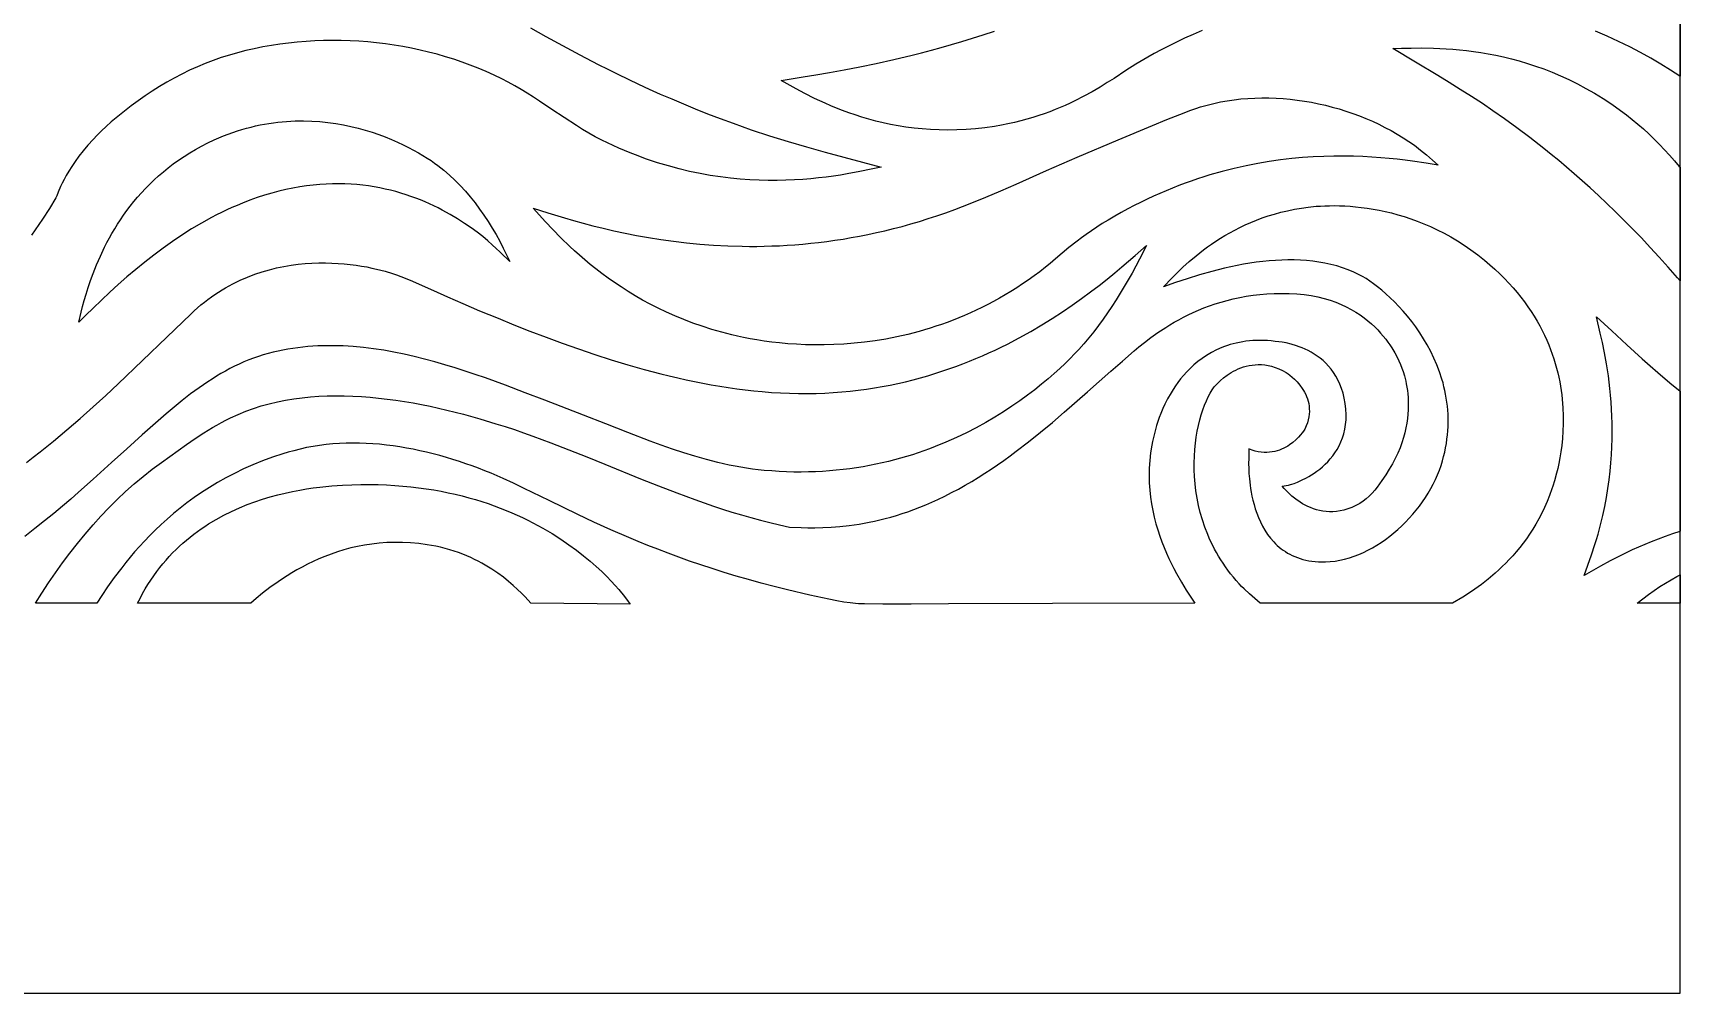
# Model space of a CAD drawing. Extents: x -445 to 570, y -1313 to 85.
# Drawn here: x 296.7 to 445, y -700.3 to -613.8 of the extents above; entities that cross this region are included whole.
import ezdxf

# ---------------------------------------------------------------- set-up
doc = ezdxf.new("R2010")
doc.units = 0
doc.layers.add('LAYER_1', color=18, linetype='CONTINUOUS')

msp = doc.modelspace()

# ---------------------------------------------------------------- linework, layer by layer
at = {"layer": 'LAYER_1'}
for points in [[(-445, -700.26), (445, -700.26), (445, -530.26), (-445, -530.26)], [(422.82, -615.21), (423.38, -615.23), (423.95, -615.26), (424.54, -615.3), (425.15, -615.35), (425.77, -615.42), (426.41, -615.5), (427.07, -615.6), (427.74, -615.71), (428.42, -615.84), (429.11, -615.99), (429.82, -616.17), (430.53, -616.36), (431.26, -616.58), (431.99, -616.82), (432.73, -617.08), (433.48, -617.37), (434.24, -617.69), (435, -618.04), (435.76, -618.42), (436.53, -618.83), (437.31, -619.27), (438.08, -619.75), (438.86, -620.26), (439.64, -620.81), (440.17, -621.2), (440.69, -621.62), (441.2, -622.04), (441.7, -622.48), (442.19, -622.93), (442.67, -623.39), (443.14, -623.87), (443.6, -624.35), (444.05, -624.84), (444.49, -625.34), (444.93, -625.85), (445, -625.93), (445, -636.14), (444.76, -635.87), (443.94, -634.93), (443.13, -634.02), (442.32, -633.14), (441.52, -632.29), (440.72, -631.47), (439.94, -630.68), (439.17, -629.92), (438.4, -629.18), (437.65, -628.47), (436.91, -627.79), (436.18, -627.14), (435.47, -626.51), (434.77, -625.91), (434.08, -625.33), (433.41, -624.78), (432.75, -624.25), (431.49, -623.26), (430.3, -622.37), (429.19, -621.56), (428.15, -620.84), (427.21, -620.2), (426.22, -619.55), (425.22, -618.92), (424.22, -618.29), (423.21, -617.67), (421.18, -616.46), (419.15, -615.25), (419.93, -615.22), (420.8, -615.2), (421.77, -615.19)], [(408, -619.69), (408.64, -619.71), (409.28, -619.75), (409.91, -619.8), (410.55, -619.88), (411.19, -619.97), (411.82, -620.08), (412.45, -620.21), (413.08, -620.35), (413.7, -620.51), (414.32, -620.68), (414.93, -620.87), (415.54, -621.08), (416.14, -621.3), (416.73, -621.54), (417.31, -621.79), (417.88, -622.05), (418.44, -622.34), (419, -622.63), (419.54, -622.94), (420.07, -623.27), (420.58, -623.6), (421.09, -623.95), (421.64, -624.38), (422.18, -624.82), (422.71, -625.28), (423.24, -625.73), (422.15, -625.55), (420.92, -625.37), (420.25, -625.29), (419.55, -625.21), (418.82, -625.14), (418.06, -625.07), (417.27, -625.01), (416.46, -624.97), (415.61, -624.94), (414.74, -624.93), (413.85, -624.93), (412.93, -624.95), (411.99, -625), (411.03, -625.06), (410.05, -625.15), (409.05, -625.27), (408.03, -625.42), (406.99, -625.59), (405.94, -625.8), (404.87, -626.04), (403.78, -626.31), (402.68, -626.62), (402.13, -626.8), (401.57, -626.98), (401.01, -627.17), (400.45, -627.37), (399.89, -627.58), (399.32, -627.8), (398.75, -628.04), (398.18, -628.28), (397.6, -628.54), (397.03, -628.81), (396.45, -629.09), (395.87, -629.38), (395.29, -629.68), (394.71, -630), (394.12, -630.33), (393.54, -630.68), (393, -631), (392.5, -631.33), (392.02, -631.65), (391.56, -631.97), (391.14, -632.28), (390.73, -632.58), (390, -633.16), (388.8, -634.18), (388.31, -634.59), (387.9, -634.93), (387.38, -635.33), (386.86, -635.71), (386.34, -636.08), (385.82, -636.43), (385.3, -636.77), (384.78, -637.1), (384.26, -637.41), (383.74, -637.71), (383.22, -638), (382.69, -638.28), (382.17, -638.54), (381.65, -638.8), (381.13, -639.04), (380.61, -639.27), (380.09, -639.48), (379.57, -639.69), (379.05, -639.89), (378.54, -640.07), (378.03, -640.24), (377.51, -640.41), (377, -640.56), (376.5, -640.71), (375.49, -640.97), (374.49, -641.2), (373.51, -641.39), (372.54, -641.55), (371.59, -641.67), (370.65, -641.77), (369.73, -641.84), (368.83, -641.89), (367.96, -641.91), (367.1, -641.92), (366.28, -641.9), (365.47, -641.86), (364.7, -641.81), (363.95, -641.74), (363.24, -641.66), (362.55, -641.57), (361.9, -641.47), (361.29, -641.36), (360.71, -641.25), (360.17, -641.14), (359.66, -641.02), (358.74, -640.78), (357.85, -640.52), (356.98, -640.24), (356.14, -639.95), (355.32, -639.63), (354.53, -639.31), (353.77, -638.97), (353.03, -638.61), (352.31, -638.25), (351.62, -637.88), (350.95, -637.49), (350.31, -637.1), (349.68, -636.7), (349.08, -636.3), (348.51, -635.9), (347.95, -635.49), (347.42, -635.08), (346.91, -634.67), (346.41, -634.26), (345.94, -633.85), (345.49, -633.45), (345.06, -633.05), (344.26, -632.27), (343.53, -631.53), (342.88, -630.83), (341.77, -629.61), (343.1, -630.03), (344.6, -630.48), (345.41, -630.72), (346.26, -630.95), (347.15, -631.19), (348.08, -631.42), (349.04, -631.64), (350.04, -631.86), (351.08, -632.06), (352.15, -632.26), (353.26, -632.43), (354.4, -632.59), (355.57, -632.73), (356.78, -632.85), (358.01, -632.94), (359.28, -633.01), (360.58, -633.04), (361.23, -633.05), (361.9, -633.05), (362.57, -633.03), (363.25, -633.01), (363.94, -632.99), (364.63, -632.95), (365.33, -632.9), (366.03, -632.84), (366.75, -632.77), (367.46, -632.69), (368.19, -632.6), (368.92, -632.5), (369.66, -632.39), (370.4, -632.26), (371.14, -632.12), (371.9, -631.97), (372.66, -631.81), (373.42, -631.64), (374.19, -631.45), (374.97, -631.25), (375.75, -631.03), (376.53, -630.8), (377.32, -630.55), (378.12, -630.29), (378.92, -630.02), (379.72, -629.73), (380.42, -629.47), (381.12, -629.19), (382.51, -628.63), (383.88, -628.04), (385.26, -627.44), (387.99, -626.22), (389.37, -625.61), (390.75, -625.03), (394.44, -623.47), (397.51, -622.17), (398.82, -621.63), (399.98, -621.17), (400.98, -620.79), (401.43, -620.63), (401.85, -620.5), (402.43, -620.33), (403.03, -620.18), (403.63, -620.05), (404.24, -619.94), (404.86, -619.85), (405.48, -619.78), (406.11, -619.73), (406.74, -619.7), (407.37, -619.68)], [(321.85, -621.77), (322.58, -621.82), (323.3, -621.9), (324.01, -622), (324.7, -622.12), (325.37, -622.26), (326.03, -622.42), (326.66, -622.59), (327.28, -622.78), (327.88, -622.99), (328.46, -623.2), (329.02, -623.43), (329.55, -623.66), (330.06, -623.9), (330.54, -624.14), (331.01, -624.38), (331.44, -624.62), (331.85, -624.86), (332.23, -625.1), (332.58, -625.33), (332.9, -625.56), (333.19, -625.77), (333.72, -626.2), (334.23, -626.64), (334.73, -627.1), (335.2, -627.58), (335.67, -628.09), (336.11, -628.6), (336.54, -629.14), (336.95, -629.69), (337.34, -630.25), (337.72, -630.82), (338.08, -631.4), (338.43, -631.99), (338.76, -632.59), (339.07, -633.2), (339.37, -633.81), (339.66, -634.42), (339.45, -634.21), (339.04, -633.8), (338.77, -633.53), (338.45, -633.23), (338.09, -632.9), (337.68, -632.55), (337.23, -632.17), (336.73, -631.78), (336.18, -631.38), (335.6, -630.98), (334.97, -630.57), (334.3, -630.17), (333.58, -629.78), (333.21, -629.59), (332.83, -629.4), (332.44, -629.22), (332.04, -629.04), (331.62, -628.87), (331.2, -628.71), (330.77, -628.55), (330.33, -628.4), (329.87, -628.26), (329.41, -628.12), (328.94, -628), (328.46, -627.89), (327.97, -627.78), (327.47, -627.69), (326.96, -627.61), (326.44, -627.55), (325.91, -627.49), (325.38, -627.45), (324.83, -627.43), (324.28, -627.42), (323.71, -627.42), (323.14, -627.44), (322.56, -627.48), (321.97, -627.53), (321.37, -627.6), (320.76, -627.7), (320.14, -627.81), (319.52, -627.94), (318.89, -628.09), (318.24, -628.26), (317.59, -628.45), (316.94, -628.66), (316.27, -628.9), (315.6, -629.16), (315.12, -629.36), (314.65, -629.56), (314.19, -629.77), (313.72, -629.99), (313.26, -630.22), (312.81, -630.46), (311.91, -630.96), (311.03, -631.48), (310.16, -632.03), (309.3, -632.61), (308.46, -633.21), (307.63, -633.83), (306.81, -634.47), (306, -635.13), (305.21, -635.8), (304.43, -636.49), (303.66, -637.18), (302.91, -637.89), (302.16, -638.61), (301.52, -639.24), (300.89, -639.87), (301.1, -638.97), (301.22, -638.46), (301.37, -637.92), (301.53, -637.35), (301.72, -636.75), (301.93, -636.13), (302.16, -635.49), (302.47, -634.71), (302.82, -633.92), (303.2, -633.11), (303.41, -632.7), (303.63, -632.29), (303.86, -631.88), (304.11, -631.47), (304.36, -631.06), (304.63, -630.65), (304.91, -630.24), (305.21, -629.83), (305.51, -629.42), (305.83, -629.02), (306.17, -628.62), (306.52, -628.22), (306.88, -627.83), (307.26, -627.44), (307.65, -627.06), (308.06, -626.69), (308.49, -626.33), (308.93, -625.97), (309.38, -625.62), (309.86, -625.28), (310.35, -624.95), (310.86, -624.63), (311.38, -624.32), (311.93, -624.02), (312.49, -623.73), (313.07, -623.46), (313.49, -623.27), (313.91, -623.1), (314.32, -622.94), (314.74, -622.79), (315.15, -622.66), (315.56, -622.53), (315.97, -622.41), (316.38, -622.31), (316.78, -622.21), (317.19, -622.12), (317.59, -622.05), (317.99, -621.98), (318.39, -621.92), (318.78, -621.87), (319.56, -621.8), (320.34, -621.76), (321.1, -621.75)], [(414.35, -629.39), (414.82, -629.41), (415.3, -629.44), (415.8, -629.48), (416.31, -629.54), (416.84, -629.61), (417.37, -629.69), (417.91, -629.79), (418.47, -629.91), (419.03, -630.04), (419.6, -630.2), (420.18, -630.37), (420.76, -630.56), (421.35, -630.78), (421.95, -631.01), (422.55, -631.27), (423.15, -631.56), (423.76, -631.87), (424.36, -632.2), (424.97, -632.56), (425.58, -632.95), (426.18, -633.37), (426.79, -633.82), (427.39, -634.29), (427.87, -634.7), (428.33, -635.11), (428.77, -635.52), (429.19, -635.94), (429.59, -636.36), (429.97, -636.78), (430.33, -637.2), (430.68, -637.63), (431, -638.05), (431.31, -638.48), (431.6, -638.91), (431.87, -639.34), (432.13, -639.77), (432.37, -640.2), (432.59, -640.62), (432.8, -641.05), (433, -641.48), (433.18, -641.91), (433.35, -642.33), (433.5, -642.75), (433.64, -643.17), (433.77, -643.59), (433.89, -644.01), (433.99, -644.42), (434.09, -644.83), (434.17, -645.23), (434.24, -645.63), (434.3, -646.03), (434.35, -646.42), (434.4, -646.81), (434.46, -647.57), (434.49, -648.3), (434.49, -649.01), (434.46, -649.69), (434.42, -650.34), (434.36, -650.96), (434.28, -651.54), (434.19, -652.09), (434.09, -652.59), (433.99, -653.05), (433.89, -653.47), (433.71, -654.16), (433.55, -654.63), (433.47, -654.88), (433.26, -655.46), (433.04, -656.01), (432.8, -656.54), (432.55, -657.06), (432.3, -657.56), (432.03, -658.04), (431.75, -658.5), (431.46, -658.94), (431.17, -659.36), (430.87, -659.77), (430.57, -660.16), (430.26, -660.54), (429.95, -660.9), (429.63, -661.24), (429.31, -661.57), (428.99, -661.88), (428.68, -662.18), (428.36, -662.47), (427.73, -663), (427.12, -663.48), (426.52, -663.9), (425.96, -664.29), (425.44, -664.62), (424.53, -665.18), (407.22, -665.18), (406.72, -664.76), (406.24, -664.33), (405.77, -663.89), (405.54, -663.66), (405.32, -663.43), (405.05, -663.13), (404.8, -662.82), (404.55, -662.52), (404.31, -662.21), (404.09, -661.89), (403.87, -661.58), (403.67, -661.26), (403.47, -660.94), (403.28, -660.62), (403.11, -660.3), (402.94, -659.97), (402.78, -659.65), (402.63, -659.32), (402.49, -658.99), (402.23, -658.33), (402.01, -657.67), (401.82, -657.01), (401.66, -656.36), (401.53, -655.7), (401.42, -655.05), (401.35, -654.41), (401.3, -653.77), (401.27, -653.15), (401.27, -652.53), (401.29, -651.93), (401.33, -651.34), (401.38, -650.77), (401.46, -650.21), (401.55, -649.68), (401.66, -649.16), (401.78, -648.67), (401.91, -648.2), (402.05, -647.75), (402.21, -647.33), (402.37, -646.94), (402.54, -646.58), (402.71, -646.25), (402.9, -645.95), (403.08, -645.69), (403.25, -645.5), (403.42, -645.32), (403.64, -645.12), (403.91, -644.89), (404.23, -644.65), (404.6, -644.41), (404.8, -644.29), (405.01, -644.19), (405.23, -644.08), (405.46, -643.99), (405.7, -643.9), (405.95, -643.83), (406.21, -643.77), (406.48, -643.73), (406.75, -643.7), (407.04, -643.69), (407.33, -643.69), (407.62, -643.72), (407.93, -643.77), (408.24, -643.84), (408.56, -643.94), (408.88, -644.07), (409.21, -644.22), (409.55, -644.4), (409.72, -644.52), (409.89, -644.64), (410.08, -644.81), (410.3, -645.01), (410.54, -645.25), (410.77, -645.53), (411, -645.84), (411.11, -646.01), (411.21, -646.18), (411.31, -646.37), (411.39, -646.57), (411.46, -646.77), (411.53, -646.98), (411.58, -647.2), (411.61, -647.42), (411.63, -647.66), (411.64, -647.9), (411.62, -648.15), (411.59, -648.4), (411.53, -648.66), (411.46, -648.93), (411.35, -649.21), (411.23, -649.49), (411.12, -649.67), (411, -649.82), (410.85, -650.02), (410.66, -650.23), (410.43, -650.46), (410.16, -650.69), (409.86, -650.92), (409.69, -651.02), (409.52, -651.12), (409.33, -651.22), (409.14, -651.31), (408.94, -651.38), (408.73, -651.45), (408.52, -651.51), (408.29, -651.55), (408.06, -651.58), (407.81, -651.59), (407.56, -651.59), (407.3, -651.57), (407.04, -651.53), (406.76, -651.47), (406.48, -651.38), (406.19, -651.28), (406.18, -652.15), (406.17, -652.59), (406.19, -653.03), (406.2, -653.5), (406.24, -653.96), (406.3, -654.53), (406.35, -654.84), (406.4, -655.18), (406.47, -655.54), (406.56, -655.9), (406.66, -656.28), (406.77, -656.67), (406.9, -657.06), (407.06, -657.45), (407.23, -657.84), (407.42, -658.22), (407.64, -658.6), (407.88, -658.97), (408.14, -659.32), (408.43, -659.65), (408.59, -659.82), (408.75, -659.97), (408.92, -660.12), (409.1, -660.27), (409.28, -660.4), (409.48, -660.53), (409.68, -660.66), (409.89, -660.77), (410.1, -660.88), (410.33, -660.98), (410.56, -661.07), (410.81, -661.16), (411.06, -661.23), (411.32, -661.29), (411.59, -661.35), (411.87, -661.39), (412.16, -661.42), (412.45, -661.44), (412.76, -661.45), (413.08, -661.45), (413.51, -661.42), (413.95, -661.38), (414.38, -661.3), (414.81, -661.21), (415.24, -661.09), (415.66, -660.95), (416.08, -660.78), (416.5, -660.6), (416.91, -660.4), (417.32, -660.18), (417.72, -659.95), (418.11, -659.69), (418.5, -659.42), (418.88, -659.14), (419.25, -658.84), (419.61, -658.53), (419.96, -658.21), (420.3, -657.87), (420.62, -657.52), (420.94, -657.16), (421.25, -656.8), (421.54, -656.42), (421.82, -656.04), (422.08, -655.65), (422.33, -655.25), (422.56, -654.85), (422.78, -654.44), (422.99, -654.03), (423.17, -653.62), (423.34, -653.2), (423.49, -652.78), (423.62, -652.36), (423.72, -651.97), (423.82, -651.57), (423.9, -651.18), (423.97, -650.79), (424.02, -650.4), (424.07, -650.02), (424.1, -649.64), (424.12, -649.26), (424.13, -648.89), (424.13, -648.51), (424.12, -648.15), (424.09, -647.78), (424.06, -647.42), (424.02, -647.07), (423.96, -646.71), (423.9, -646.36), (423.83, -646.02), (423.75, -645.68), (423.67, -645.34), (423.57, -645.01), (423.36, -644.35), (423.12, -643.72), (422.85, -643.1), (422.56, -642.5), (422.25, -641.92), (421.92, -641.36), (421.57, -640.82), (421.22, -640.3), (420.85, -639.8), (420.47, -639.33), (420.08, -638.88), (419.69, -638.45), (419.3, -638.05), (418.91, -637.67), (418.53, -637.31), (418.15, -636.99), (417.78, -636.69), (417.42, -636.41), (417.07, -636.17), (416.74, -635.95), (416.43, -635.77), (416.13, -635.61), (415.64, -635.37), (415.13, -635.16), (414.62, -634.98), (414.1, -634.81), (413.57, -634.67), (413.03, -634.56), (412.49, -634.46), (411.95, -634.38), (411.39, -634.32), (410.84, -634.29), (410.28, -634.27), (409.71, -634.26), (409.15, -634.28), (408.58, -634.31), (408.01, -634.35), (407.44, -634.41), (406.86, -634.48), (406.29, -634.57), (405.72, -634.66), (405.14, -634.77), (404.57, -634.89), (404, -635.02), (403.44, -635.16), (402.87, -635.3), (401.75, -635.62), (400.65, -635.96), (399.58, -636.31), (398.52, -636.68), (399.29, -635.88), (399.75, -635.42), (400.26, -634.93), (400.82, -634.42), (401.44, -633.89), (401.77, -633.63), (402.11, -633.36), (402.47, -633.1), (402.84, -632.84), (403.23, -632.58), (403.63, -632.32), (404.04, -632.07), (404.48, -631.82), (404.92, -631.58), (405.38, -631.34), (405.86, -631.12), (406.36, -630.9), (406.87, -630.69), (407.4, -630.49), (407.94, -630.31), (408.5, -630.14), (409.08, -629.98), (409.67, -629.84), (410.29, -629.71), (410.92, -629.6), (411.54, -629.51), (412.25, -629.44), (412.63, -629.42), (413.04, -629.4), (413.46, -629.39), (413.9, -629.38)], [(409.82, -637.29), (410.51, -637.33), (411.17, -637.39), (411.79, -637.48), (412.39, -637.59), (412.96, -637.73), (413.5, -637.89), (414.01, -638.08), (414.5, -638.27), (414.96, -638.49), (415.4, -638.72), (415.81, -638.96), (416.2, -639.21), (416.56, -639.48), (416.9, -639.74), (417.22, -640.02), (417.52, -640.29), (417.8, -640.57), (418.05, -640.85), (418.29, -641.12), (418.51, -641.4), (418.71, -641.66), (418.89, -641.92), (419.05, -642.17), (419.32, -642.62), (419.54, -643.02), (419.69, -643.34), (419.84, -643.69), (419.97, -644.01), (420.07, -644.32), (420.19, -644.7), (420.31, -645.17), (420.36, -645.43), (420.41, -645.72), (420.46, -646.01), (420.49, -646.33), (420.52, -646.66), (420.54, -647.01), (420.54, -647.37), (420.53, -647.75), (420.51, -648.14), (420.47, -648.54), (420.41, -648.95), (420.33, -649.38), (420.24, -649.82), (420.11, -650.26), (419.97, -650.72), (419.8, -651.18), (419.6, -651.65), (419.37, -652.13), (419.12, -652.62), (418.83, -653.11), (418.51, -653.61), (418.15, -654.11), (417.96, -654.41), (417.75, -654.71), (417.52, -655), (417.28, -655.27), (417.03, -655.53), (416.76, -655.77), (416.47, -655.99), (416.17, -656.18), (415.81, -656.38), (415.45, -656.54), (415.1, -656.68), (414.75, -656.78), (414.42, -656.86), (414.08, -656.91), (413.76, -656.93), (413.45, -656.93), (413.14, -656.91), (412.84, -656.88), (412.56, -656.82), (412.28, -656.75), (412.01, -656.66), (411.75, -656.56), (411.5, -656.45), (411.26, -656.33), (411.03, -656.21), (410.82, -656.08), (410.42, -655.8), (410.07, -655.53), (409.78, -655.27), (409.54, -655.03), (409.36, -654.84), (409.18, -654.62), (409.56, -654.56), (409.75, -654.53), (409.94, -654.49), (410.05, -654.45), (410.27, -654.38), (410.57, -654.26), (410.94, -654.09), (411.37, -653.88), (411.6, -653.75), (411.84, -653.6), (412.08, -653.45), (412.32, -653.27), (412.57, -653.09), (412.81, -652.88), (413.05, -652.66), (413.29, -652.43), (413.52, -652.18), (413.74, -651.91), (413.94, -651.62), (414.14, -651.32), (414.32, -650.99), (414.48, -650.65), (414.62, -650.29), (414.74, -649.91), (414.83, -649.51), (414.9, -649.09), (414.94, -648.65), (414.95, -648.19), (414.92, -647.7), (414.87, -647.2), (414.78, -646.72), (414.67, -646.27), (414.54, -645.84), (414.39, -645.44), (414.21, -645.07), (414.02, -644.72), (413.82, -644.4), (413.59, -644.1), (413.36, -643.82), (413.12, -643.57), (412.87, -643.33), (412.61, -643.11), (412.34, -642.92), (412.07, -642.74), (411.8, -642.58), (411.53, -642.43), (411.26, -642.3), (410.99, -642.18), (410.73, -642.08), (410.48, -641.99), (409.99, -641.85), (409.56, -641.74), (409.18, -641.67), (408.88, -641.63), (408.56, -641.6), (408.21, -641.56), (407.86, -641.53), (407.52, -641.52), (407.19, -641.51), (406.87, -641.52), (406.55, -641.53), (406.24, -641.56), (405.93, -641.59), (405.64, -641.63), (405.35, -641.69), (405.06, -641.75), (404.79, -641.81), (404.52, -641.89), (404.26, -641.97), (404, -642.06), (403.75, -642.16), (403.27, -642.37), (402.82, -642.61), (402.39, -642.86), (401.99, -643.14), (401.61, -643.42), (401.25, -643.72), (400.92, -644.03), (400.61, -644.34), (400.32, -644.66), (400.05, -644.98), (399.8, -645.3), (399.58, -645.61), (399.37, -645.92), (399.19, -646.22), (398.87, -646.77), (398.62, -647.26), (398.44, -647.65), (398.27, -648.08), (398.13, -648.44), (398.01, -648.81), (397.89, -649.17), (397.78, -649.53), (397.69, -649.89), (397.6, -650.24), (397.52, -650.6), (397.45, -650.95), (397.34, -651.64), (397.27, -652.33), (397.22, -653.01), (397.21, -653.68), (397.23, -654.33), (397.27, -654.98), (397.34, -655.61), (397.43, -656.23), (397.54, -656.83), (397.67, -657.43), (397.82, -658.01), (397.99, -658.57), (398.17, -659.12), (398.36, -659.65), (398.56, -660.17), (398.77, -660.67), (398.99, -661.15), (399.22, -661.62), (399.44, -662.06), (399.67, -662.49), (400.12, -663.29), (400.56, -664.01), (401.33, -665.18), (388.53, -665.21), (379.17, -665.24), (375.78, -665.25), (373.25, -665.25), (371.58, -665.24), (371.06, -665.23), (370.77, -665.21), (370.3, -665.15), (369.74, -665.07), (369.1, -664.95), (368.38, -664.81), (366.68, -664.44), (364.65, -663.96), (363.45, -663.66), (362.28, -663.36), (361.14, -663.05), (360.03, -662.73), (358.95, -662.4), (357.89, -662.06), (356.86, -661.72), (355.85, -661.38), (354.88, -661.03), (353.93, -660.68), (353, -660.32), (352.1, -659.97), (351.23, -659.62), (350.38, -659.26), (348.75, -658.56), (347.22, -657.87), (345.79, -657.19), (343.2, -655.93), (340.97, -654.83), (339.99, -654.36), (339.08, -653.94), (337.98, -653.47), (337.43, -653.24), (336.86, -653.02), (336.29, -652.81), (335.72, -652.61), (335.14, -652.41), (334.55, -652.23), (333.96, -652.05), (333.37, -651.88), (332.78, -651.72), (332.18, -651.57), (331.58, -651.44), (330.98, -651.31), (330.38, -651.2), (329.77, -651.09), (329.17, -651), (328.56, -650.93), (327.95, -650.86), (327.35, -650.81), (326.74, -650.78), (326.14, -650.76), (325.53, -650.75), (324.93, -650.76), (324.33, -650.78), (323.73, -650.82), (323.14, -650.88), (322.55, -650.96), (321.96, -651.05), (321.38, -651.16), (320.79, -651.29), (320.22, -651.44), (319.73, -651.58), (319.25, -651.72), (318.32, -652.03), (317.42, -652.36), (316.55, -652.71), (315.71, -653.08), (314.89, -653.48), (314.11, -653.89), (313.36, -654.31), (312.63, -654.75), (311.93, -655.2), (311.26, -655.66), (310.61, -656.14), (309.99, -656.62), (309.39, -657.1), (308.82, -657.6), (308.28, -658.09), (307.76, -658.59), (307.26, -659.08), (306.78, -659.58), (306.33, -660.07), (305.9, -660.56), (305.49, -661.04), (305.11, -661.51), (304.74, -661.98), (304.07, -662.87), (303.47, -663.71), (302.95, -664.49), (302.5, -665.18), (302.17, -665.18), (296.98, -665.18), (297.56, -664.26), (298.16, -663.34), (298.78, -662.44), (299.42, -661.55), (300.08, -660.67), (300.75, -659.8), (301.45, -658.95), (302.16, -658.12), (302.87, -657.34), (303.59, -656.58), (304.33, -655.84), (305.09, -655.12), (305.87, -654.42), (306.67, -653.75), (307.49, -653.11), (307.9, -652.79), (308.32, -652.49), (309.83, -651.41), (310.58, -650.87), (311.35, -650.35), (312.12, -649.84), (312.91, -649.36), (313.31, -649.13), (313.71, -648.9), (314.12, -648.69), (314.53, -648.48), (315.21, -648.17), (315.9, -647.89), (316.6, -647.64), (317.3, -647.41), (318.02, -647.22), (318.75, -647.04), (319.48, -646.9), (320.22, -646.77), (320.97, -646.67), (321.72, -646.6), (322.48, -646.54), (323.24, -646.51), (324, -646.49), (324.77, -646.5), (325.54, -646.52), (326.31, -646.56), (327.09, -646.62), (327.86, -646.7), (328.64, -646.79), (329.41, -646.89), (330.18, -647.01), (330.96, -647.14), (331.72, -647.29), (332.49, -647.44), (333.25, -647.61), (334.01, -647.79), (334.76, -647.97), (335.51, -648.16), (336.98, -648.57), (338.42, -649.01), (339.26, -649.27), (340.09, -649.54), (340.91, -649.83), (341.73, -650.12), (343.36, -650.72), (344.99, -651.35), (346.6, -651.99), (348.22, -652.64), (351.44, -653.96), (353.06, -654.6), (354.69, -655.23), (356.33, -655.84), (357.16, -656.13), (357.99, -656.42), (358.82, -656.69), (359.66, -656.96), (360.51, -657.21), (361.36, -657.46), (362.22, -657.69), (363.08, -657.91), (363.95, -658.12), (364.83, -658.31), (365.88, -658.35), (366.48, -658.37), (367.13, -658.37), (367.84, -658.35), (368.59, -658.32), (369.38, -658.25), (370.22, -658.16), (371.1, -658.04), (371.55, -657.96), (372.01, -657.87), (372.49, -657.77), (372.97, -657.66), (373.46, -657.54), (373.95, -657.41), (374.46, -657.26), (374.97, -657.1), (375.5, -656.93), (376.02, -656.74), (376.56, -656.53), (377.1, -656.31), (377.65, -656.08), (378.21, -655.83), (378.83, -655.53), (379.44, -655.21), (380.05, -654.89), (380.65, -654.55), (381.25, -654.2), (381.84, -653.84), (382.42, -653.47), (383, -653.09), (383.57, -652.7), (384.13, -652.31), (384.7, -651.9), (385.25, -651.49), (386.35, -650.64), (387.44, -649.77), (388.51, -648.89), (389.58, -647.98), (391.68, -646.14), (393.77, -644.29), (394.81, -643.37), (395.86, -642.46), (396.3, -642.09), (396.8, -641.69), (397.37, -641.25), (398.01, -640.8), (398.71, -640.34), (399.08, -640.11), (399.47, -639.88), (399.88, -639.65), (400.3, -639.43), (400.74, -639.21), (401.19, -639), (401.66, -638.79), (402.14, -638.59), (402.64, -638.4), (403.16, -638.23), (403.69, -638.06), (404.23, -637.91), (404.79, -637.77), (405.37, -637.64), (405.96, -637.53), (406.57, -637.44), (407.19, -637.37), (407.82, -637.32), (408.47, -637.29), (409.14, -637.28)], [(438.85, -640.64), (440.22, -641.91), (441.6, -643.17), (442.3, -643.79), (443.01, -644.41), (444.08, -645.32), (445, -646.08), (445, -658.69), (444.98, -658.7), (444.31, -658.92), (443.65, -659.15), (443.02, -659.39), (442.41, -659.63), (441.82, -659.87), (441.25, -660.12), (440.7, -660.37), (439.67, -660.87), (438.72, -661.36), (437.85, -661.83), (436.38, -662.67), (436.7, -661.74), (437.03, -660.82), (437.34, -659.89), (437.49, -659.43), (437.63, -658.96), (437.85, -658.11), (438.05, -657.27), (438.22, -656.45), (438.38, -655.64), (438.51, -654.84), (438.62, -654.06), (438.71, -653.29), (438.78, -652.54), (438.83, -651.8), (438.87, -651.08), (438.89, -650.37), (438.9, -649.68), (438.89, -649), (438.87, -648.33), (438.84, -647.69), (438.8, -647.06), (438.75, -646.44), (438.69, -645.85), (438.62, -645.27), (438.55, -644.7), (438.38, -643.63), (438.2, -642.63), (438.01, -641.7), (437.82, -640.85), (437.47, -639.38)], [(327.81, -654.49), (328.57, -654.52), (329.31, -654.56), (330.04, -654.62), (330.76, -654.69), (331.46, -654.77), (332.14, -654.87), (332.82, -654.97), (333.48, -655.09), (334.12, -655.22), (334.76, -655.36), (335.37, -655.51), (335.98, -655.67), (336.57, -655.84), (337.15, -656.02), (337.71, -656.2), (338.26, -656.4), (338.8, -656.6), (339.33, -656.81), (339.84, -657.02), (340.34, -657.24), (340.82, -657.46), (341.29, -657.69), (341.75, -657.93), (342.2, -658.16), (342.64, -658.41), (343.47, -658.9), (344.25, -659.39), (344.98, -659.9), (345.67, -660.4), (346.3, -660.9), (346.89, -661.39), (347.44, -661.87), (347.94, -662.33), (348.39, -662.77), (348.79, -663.19), (349.16, -663.59), (349.48, -663.95), (349.99, -664.57), (350.33, -665.01), (350.51, -665.26), (341.56, -665.18), (341.04, -664.61), (340.72, -664.28), (340.37, -663.94), (339.98, -663.58), (339.56, -663.21), (339.1, -662.84), (338.59, -662.47), (338.05, -662.1), (337.46, -661.74), (337.15, -661.56), (336.83, -661.39), (336.5, -661.23), (336.16, -661.07), (335.8, -660.91), (335.44, -660.76), (335.06, -660.62), (334.67, -660.49), (334.27, -660.36), (333.86, -660.25), (333.43, -660.14), (333, -660.05), (332.61, -659.97), (332.23, -659.91), (331.48, -659.8), (330.74, -659.73), (330.01, -659.69), (329.3, -659.69), (328.61, -659.71), (327.92, -659.76), (327.26, -659.84), (326.6, -659.94), (325.97, -660.06), (325.35, -660.2), (324.74, -660.37), (324.15, -660.55), (323.58, -660.75), (323.02, -660.96), (322.48, -661.18), (321.96, -661.42), (321.46, -661.66), (320.97, -661.92), (320.5, -662.18), (320.05, -662.44), (319.62, -662.71), (319.2, -662.98), (318.81, -663.24), (318.08, -663.77), (317.42, -664.28), (316.85, -664.75), (316.36, -665.18), (306.17, -665.18), (306.39, -664.74), (306.62, -664.3), (306.86, -663.89), (307.1, -663.48), (307.36, -663.09), (307.62, -662.7), (307.89, -662.33), (308.16, -661.97), (308.44, -661.62), (308.73, -661.29), (309.02, -660.96), (309.32, -660.64), (309.63, -660.34), (309.93, -660.04), (310.25, -659.76), (310.57, -659.48), (310.89, -659.22), (311.22, -658.96), (311.55, -658.72), (311.88, -658.48), (312.22, -658.25), (312.55, -658.03), (313.24, -657.62), (313.93, -657.24), (314.63, -656.9), (315.33, -656.58), (316.03, -656.29), (316.73, -656.03), (317.42, -655.8), (318.11, -655.59), (318.79, -655.41), (319.46, -655.25), (320.12, -655.11), (320.76, -654.98), (321.38, -654.88), (321.98, -654.79), (322.56, -654.71), (323.12, -654.65), (323.65, -654.6), (324.61, -654.54), (325.44, -654.5), (326.25, -654.48), (327.03, -654.48)], [(445, -665.18), (441.14, -665.18), (441.65, -664.77), (442.17, -664.39), (442.68, -664.03), (443.19, -663.68), (443.7, -663.36), (444.21, -663.06), (444.71, -662.78), (445, -662.63)]]:
    msp.add_lwpolyline(points, close=True, dxfattribs=at)
for points in [[(445, -611.22), (445, -617.74), (444.97, -617.72), (444.13, -617.18), (443.26, -616.64), (442.36, -616.11), (441.43, -615.6), (440.47, -615.09), (439.47, -614.6), (438.45, -614.13), (437.39, -613.67)], [(341.54, -613.38), (342.92, -614.15), (344.4, -614.96), (345.97, -615.8), (347.63, -616.67), (348.5, -617.11), (349.39, -617.55), (350.31, -618), (351.25, -618.44), (352.22, -618.89), (353.21, -619.34), (354.24, -619.78), (355.29, -620.23), (356.36, -620.67), (357.47, -621.11), (358.6, -621.54), (359.76, -621.97), (360.58, -622.26), (361.4, -622.55), (363.05, -623.09), (364.71, -623.6), (366.38, -624.09), (368.06, -624.57), (369.73, -625.02), (373.1, -625.92), (372.19, -626.11), (371.17, -626.32), (370.03, -626.53), (369.43, -626.63), (368.8, -626.72), (368.14, -626.81), (367.46, -626.89), (366.76, -626.96), (366.03, -627.02), (365.29, -627.07), (364.52, -627.1), (363.73, -627.12), (362.93, -627.11), (362.1, -627.09), (361.26, -627.05), (360.39, -626.99), (359.52, -626.91), (358.62, -626.79), (357.71, -626.66), (356.79, -626.49), (355.85, -626.3), (354.9, -626.07), (353.94, -625.81), (352.97, -625.52), (351.98, -625.19), (350.99, -624.82), (350.49, -624.62), (349.98, -624.41), (349.48, -624.2), (348.97, -623.97), (348.46, -623.73), (347.95, -623.48), (347.36, -623.18), (346.79, -622.86), (346.22, -622.52), (345.66, -622.18), (344.55, -621.46), (343.45, -620.73), (342.35, -619.99), (341.8, -619.63), (341.24, -619.27), (340.68, -618.93), (340.11, -618.59), (339.53, -618.27), (338.95, -617.97), (338.25, -617.64), (337.55, -617.32), (336.83, -617.02), (336.11, -616.73), (335.38, -616.46), (334.63, -616.21), (333.88, -615.98), (333.13, -615.76), (332.36, -615.56), (331.59, -615.38), (330.82, -615.21), (330.04, -615.07), (329.25, -614.94), (328.47, -614.82), (327.68, -614.73), (326.88, -614.65), (326.09, -614.59), (325.3, -614.55), (324.5, -614.52), (323.71, -614.51), (322.91, -614.53), (322.12, -614.55), (321.33, -614.6), (320.54, -614.66), (319.76, -614.75), (318.98, -614.85), (318.21, -614.97), (317.44, -615.1), (316.67, -615.26), (315.92, -615.43), (315.17, -615.62), (314.43, -615.83), (313.7, -616.06), (312.98, -616.31), (312.26, -616.59), (311.55, -616.88), (310.85, -617.2), (310.16, -617.54), (309.47, -617.9), (308.8, -618.27), (308.14, -618.66), (307.48, -619.07), (306.84, -619.5), (306.21, -619.94), (305.59, -620.4), (304.98, -620.87), (304.38, -621.35), (303.8, -621.85), (303.35, -622.25), (302.93, -622.65), (302.54, -623.04), (302.16, -623.43), (301.69, -623.95), (301.27, -624.45), (300.89, -624.94), (300.55, -625.41), (300.25, -625.85), (299.98, -626.27), (299.75, -626.67), (299.55, -627.03), (299.38, -627.37), (299.23, -627.67), (299.02, -628.17), (298.89, -628.51), (298.81, -628.68), (298.23, -629.65), (297.6, -630.61), (297.28, -631.09), (296.95, -631.57), (296.61, -632.05)], [(401.99, -613.62), (401.18, -613.97), (400.41, -614.32), (399.67, -614.67), (398.97, -615.02), (398.31, -615.36), (397.68, -615.7), (397.1, -616.02), (396.03, -616.64), (395.13, -617.22), (394.06, -617.93), (393.45, -618.31), (392.8, -618.72), (392.09, -619.13), (391.34, -619.54), (390.53, -619.95), (390.11, -620.16), (389.67, -620.36), (389.22, -620.55), (388.76, -620.74), (388.28, -620.93), (387.78, -621.11), (387.28, -621.28), (386.75, -621.45), (386.22, -621.61), (385.67, -621.76), (385.1, -621.89), (384.51, -622.02), (383.92, -622.14), (383.3, -622.25), (382.43, -622.37), (381.58, -622.47), (380.74, -622.53), (379.91, -622.57), (379.11, -622.59), (378.32, -622.57), (377.54, -622.54), (376.79, -622.48), (376.05, -622.41), (375.32, -622.31), (374.62, -622.2), (373.93, -622.07), (373.26, -621.93), (372.61, -621.77), (371.97, -621.6), (371.36, -621.41), (370.76, -621.22), (370.18, -621.02), (369.62, -620.82), (369.07, -620.61), (368.55, -620.39), (368.05, -620.17), (367.1, -619.73), (366.23, -619.29), (365.44, -618.87), (364.1, -618.11), (366.08, -617.79), (367.22, -617.61), (368.44, -617.4), (369.76, -617.16), (371.16, -616.89), (372.65, -616.59), (374.22, -616.24), (375.88, -615.84), (376.73, -615.62), (377.61, -615.39), (378.51, -615.15), (379.43, -614.89), (380.36, -614.61), (381.32, -614.32), (382.29, -614.01), (383.29, -613.69)], [(296.16, -652.5), (296.78, -652.02), (297.39, -651.55), (298.61, -650.57), (299.81, -649.56), (301, -648.53), (302.17, -647.49), (303.3, -646.46), (304.42, -645.42), (306.62, -643.32), (308.8, -641.22), (310.95, -639.15), (311.25, -638.86), (311.56, -638.59), (311.87, -638.32), (312.18, -638.07), (312.49, -637.83), (312.81, -637.6), (313.13, -637.38), (313.45, -637.16), (313.77, -636.96), (314.09, -636.77), (314.42, -636.59), (314.74, -636.41), (315.4, -636.09), (316.06, -635.81), (316.71, -635.56), (317.37, -635.34), (318.03, -635.15), (318.68, -634.98), (319.33, -634.85), (319.98, -634.74), (320.61, -634.66), (321.24, -634.6), (321.86, -634.56), (322.47, -634.53), (323.07, -634.53), (323.65, -634.55), (324.22, -634.58), (324.77, -634.62), (325.31, -634.68), (325.83, -634.74), (326.32, -634.82), (326.8, -634.9), (327.25, -635), (327.68, -635.09), (328.45, -635.29), (329.12, -635.49), (329.47, -635.61), (329.85, -635.76), (330.71, -636.1), (332.81, -637.02), (334.05, -637.58), (335.43, -638.18), (336.95, -638.84), (338.61, -639.52), (340.04, -640.1), (341.48, -640.67), (342.93, -641.22), (344.39, -641.76), (345.85, -642.28), (347.32, -642.78), (348.8, -643.25), (350.28, -643.71), (351.77, -644.13), (353.27, -644.52), (354.02, -644.71), (354.78, -644.89), (355.53, -645.05), (356.29, -645.21), (357.04, -645.36), (357.8, -645.5), (358.56, -645.63), (359.32, -645.75), (360.09, -645.86), (360.85, -645.96), (361.62, -646.05), (362.38, -646.12), (363.21, -646.19), (364.04, -646.24), (364.85, -646.27), (365.65, -646.29), (366.45, -646.29), (367.23, -646.28), (368.01, -646.25), (368.78, -646.21), (369.54, -646.15), (370.29, -646.08), (371.03, -645.99), (371.76, -645.89), (372.48, -645.78), (373.19, -645.66), (373.9, -645.53), (374.59, -645.38), (375.28, -645.23), (375.96, -645.06), (376.62, -644.88), (377.28, -644.69), (377.93, -644.5), (378.57, -644.29), (379.2, -644.08), (379.82, -643.86), (380.44, -643.63), (381.04, -643.39), (381.63, -643.15), (382.22, -642.9), (382.79, -642.64), (383.36, -642.38), (383.91, -642.11), (384.46, -641.84), (385.53, -641.28), (386.56, -640.71), (387.55, -640.12), (388.5, -639.53), (389.42, -638.94), (390.3, -638.34), (391.14, -637.74), (391.94, -637.15), (392.71, -636.56), (393.43, -635.99), (394.12, -635.43), (394.77, -634.89), (395.96, -633.87), (396.99, -632.96), (396.35, -634.21), (395.68, -635.45), (395.33, -636.06), (394.98, -636.67), (394.62, -637.27), (394.25, -637.87), (393.87, -638.46), (393.48, -639.04), (393.07, -639.61), (392.66, -640.18), (392.23, -640.73), (391.8, -641.28), (391.34, -641.81), (390.88, -642.33), (390.51, -642.73), (390.1, -643.14), (389.66, -643.58), (389.18, -644.03), (388.67, -644.5), (388.12, -644.97), (387.53, -645.46), (386.92, -645.95), (386.27, -646.45), (385.58, -646.94), (384.86, -647.44), (384.11, -647.93), (383.33, -648.42), (382.51, -648.9), (381.66, -649.37), (380.78, -649.82), (379.87, -650.26), (378.92, -650.68), (377.95, -651.07), (377.45, -651.26), (376.94, -651.45), (376.43, -651.63), (375.9, -651.8), (375.37, -651.96), (374.84, -652.12), (374.29, -652.27), (373.74, -652.41), (373.18, -652.54), (372.61, -652.66), (372.04, -652.78), (371.46, -652.88), (370.87, -652.98), (370.27, -653.06), (369.67, -653.14), (369.05, -653.2), (368.44, -653.26), (367.81, -653.3), (367.18, -653.33), (366.54, -653.35), (365.89, -653.36), (365.24, -653.36), (364.58, -653.34), (363.91, -653.31), (363.24, -653.26), (362.56, -653.21), (362.03, -653.15), (361.5, -653.09), (360.98, -653.01), (360.46, -652.92), (359.94, -652.83), (359.42, -652.73), (358.38, -652.49), (357.36, -652.23), (356.33, -651.94), (355.32, -651.62), (354.3, -651.29), (353.29, -650.94), (352.29, -650.57), (350.29, -649.81), (348.3, -649.02), (346.31, -648.25), (342.83, -646.9), (341.06, -646.22), (339.27, -645.54), (338.37, -645.21), (337.47, -644.89), (336.56, -644.57), (335.65, -644.27), (334.74, -643.98), (333.82, -643.7), (332.91, -643.44), (331.99, -643.19), (331.07, -642.96), (330.15, -642.75), (329.24, -642.57), (328.32, -642.4), (327.4, -642.26), (326.49, -642.15), (325.57, -642.07), (324.66, -642.01), (323.75, -641.99), (323.3, -641.99), (322.84, -642), (322.39, -642.01), (321.94, -642.04), (321.49, -642.07), (321.04, -642.12), (320.59, -642.17), (320.14, -642.23), (319.7, -642.3), (319.25, -642.39), (318.81, -642.48), (318.37, -642.58), (317.92, -642.7), (317.48, -642.82), (317.04, -642.96), (316.6, -643.11), (316.17, -643.27), (315.74, -643.45), (315.32, -643.64), (314.9, -643.84), (314.48, -644.05), (314.07, -644.27), (313.67, -644.5), (313.27, -644.74), (312.87, -644.99), (312.48, -645.24), (311.7, -645.77), (310.94, -646.33), (310.19, -646.92), (309.46, -647.52), (308.73, -648.13), (308.01, -648.75), (306.59, -650.01), (305.19, -651.27), (303.81, -652.51), (302.17, -654), (300.86, -655.17), (300.15, -655.79), (299.41, -656.43), (298.62, -657.08), (297.8, -657.76), (296.93, -658.45), (296.02, -659.16)]]:
    msp.add_lwpolyline(points, dxfattribs=at)

doc.saveas('drawing.dxf')
